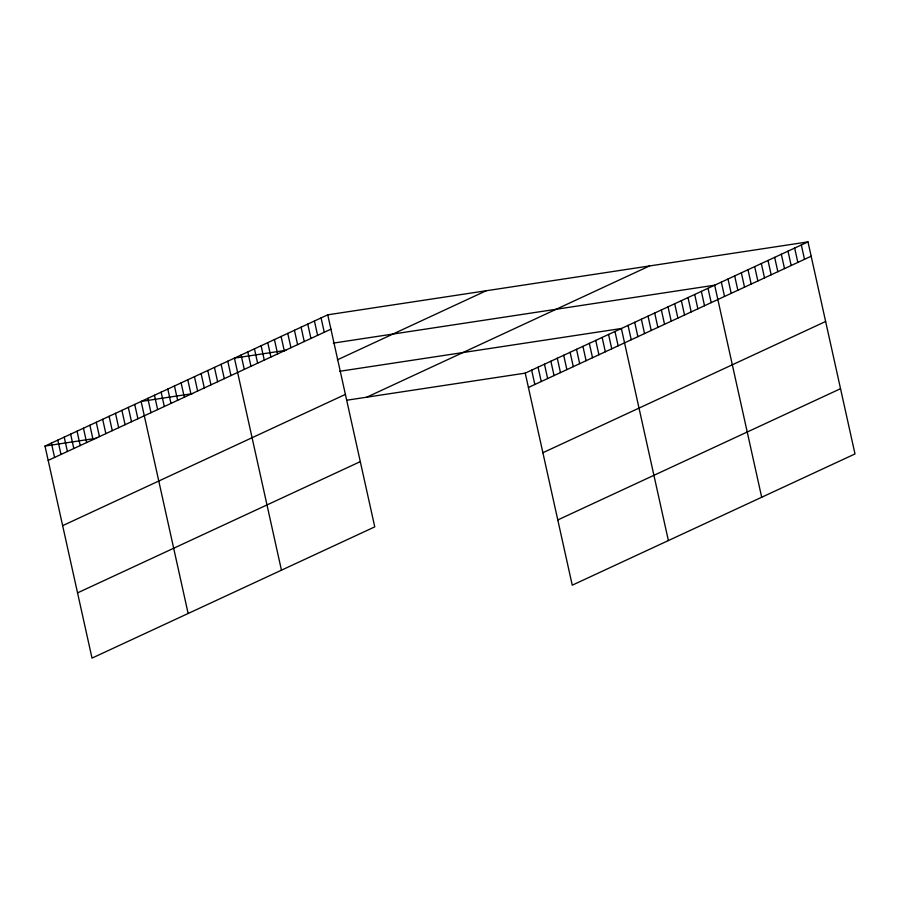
<?xml version="1.0" encoding="UTF-8"?>
<svg xmlns="http://www.w3.org/2000/svg" width="900" height="900" viewBox="0 0 900 900"><rect width="100%" height="100%" fill="white"/><g stroke="black" fill="none" stroke-linecap="round" stroke-linejoin="round"><path stroke-width="1.35" d="M327.746 314.82L374.76 526.871L92.014 658.114L45 446.062L327.746 314.82L807.986 241.886L855 453.938L572.254 585.18L525.24 373.129L807.986 241.886M48.184 460.406L330.93 329.164M337.376 359.843L486.225 290.745M62.64 525.656L345.386 394.402M366.761 397.192L649.508 265.95M77.546 592.875L360.293 461.632M528.424 387.473L811.17 256.23M542.891 452.723L825.637 321.48M557.786 519.941L840.533 388.699M285.907 350.314L234.439 358.121L281.452 570.184M333.315 343.114L714.679 285.188L761.692 497.25M192.6 393.615L141.131 401.434L188.145 613.496M339.806 371.261L621.371 328.5L668.385 540.562M45 446.062L96.469 438.244M346.669 400.241L525.24 373.129M801.326 244.98L804.499 259.324M794.655 248.074L797.839 262.418M787.995 251.167L791.179 265.511M781.324 254.261L784.508 268.605M774.664 257.355L777.847 271.699M768.004 260.449L771.176 274.793M761.332 263.543L764.516 277.886M754.673 266.636L757.856 280.98M748.001 269.719L751.185 284.074M741.341 272.812L744.525 287.168M734.681 275.906L737.854 290.261M728.01 279L731.194 293.355M721.35 282.094L724.523 296.449M708.019 288.281L711.202 302.636M701.347 291.375L704.531 305.73M694.688 294.469L697.871 308.824M688.028 297.562L691.2 311.918M681.356 300.656L684.54 315.011M674.696 303.75L677.88 318.105M668.025 306.844L671.209 321.199M661.365 309.938L664.549 324.293M654.705 313.031L657.877 327.386M648.034 316.125L651.217 330.48M641.374 319.219L644.546 333.574M634.702 322.312L637.886 336.668M628.043 325.406L631.226 339.761M614.97 331.481L618.143 345.825M608.558 334.451L611.741 348.795M602.145 337.433L605.329 351.776M595.744 340.402L598.916 354.746M589.331 343.373L592.515 357.728M582.919 346.354L586.102 360.697M576.518 349.324L579.69 363.679M570.105 352.305L573.289 366.649M563.692 355.275L566.876 369.619M557.291 358.256L560.464 372.6M550.879 361.226L554.062 375.57M544.466 364.196L547.65 378.551M538.065 367.178L541.238 381.521M531.653 370.147L534.836 384.502M321.075 317.914L324.259 332.257M314.415 321.007L317.599 335.351M307.755 324.101L310.928 338.445M301.084 327.184L304.267 341.539M294.424 330.277L297.608 344.632M287.752 333.371L290.936 347.726M281.093 336.465L284.276 350.82M274.433 339.559L277.605 353.914M267.761 342.652L270.945 357.007M261.101 345.746L264.274 360.101M254.43 348.84L257.614 363.195M247.77 351.934L250.954 366.289M241.099 355.027L244.282 369.382M227.779 361.215L230.951 375.57M221.107 364.309L224.291 378.664M214.447 367.402L217.631 381.757M207.776 370.496L210.96 384.851M201.116 373.59L204.3 387.945M194.456 376.684L197.629 391.039M187.785 379.777L190.969 394.132M181.125 382.871L184.297 397.226M174.454 385.965L177.638 400.32M167.794 389.059L170.977 403.414M161.123 392.152L164.306 406.507M154.463 395.246L157.646 409.601M147.803 398.34L150.975 412.695M134.719 404.415L137.903 418.759M128.317 407.385L131.501 421.729M121.905 410.355L125.089 424.71M115.492 413.336L118.676 427.68M109.091 416.306L112.275 430.661M102.679 419.287L105.862 433.631M96.266 422.257L99.45 436.613M89.865 425.239L93.038 439.582M83.453 428.209L86.636 442.553M77.04 431.19L80.224 445.534M70.639 434.16L73.811 448.504M64.226 437.13L67.41 451.485M57.814 440.111L60.998 454.455M51.413 443.081L54.585 457.436"/></g></svg>
